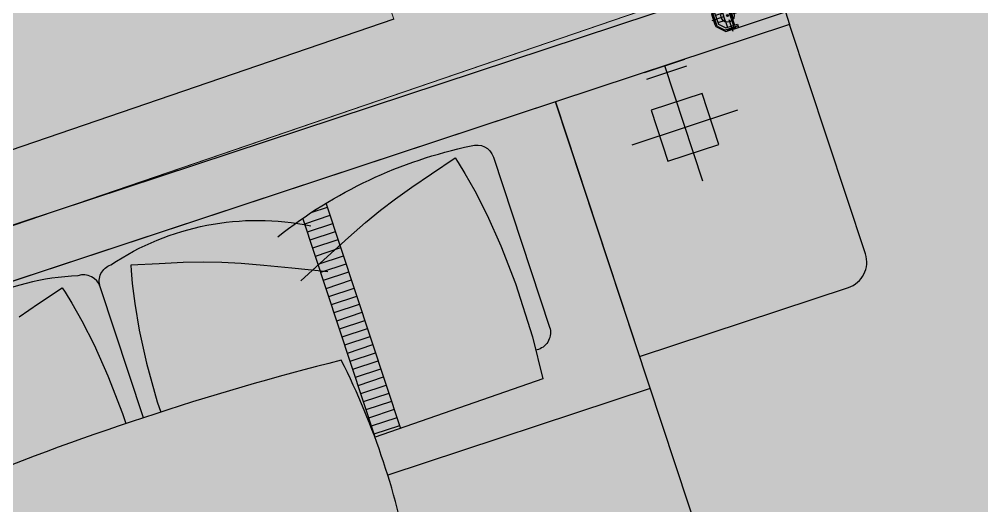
# Model space of a CAD drawing. Header units: inches. Extents: x -13956017 to 293115509, y -946740 to -305538.
# Drawn here: x 1217391.8 to 1217458.8, y -917727.3 to -917693.4 of the extents above; entities that cross this region are included whole.
import ezdxf

# ---------------------------------------------------------------- set-up
doc = ezdxf.new("R2010")
doc.units = ezdxf.units.IN
doc.header["$LTSCALE"] = 6
doc.layers.add('FURNITURE', color=7, linetype='Continuous')
doc.layers.add('WAL', color=7, linetype='Continuous')
doc.layers.add('W', color=250, linetype='Continuous', lineweight=5)

# ---------------------------------------------------------------- blocks, each defined once
blk = doc.blocks.new('-reading lamp')
at = {"layer": 'FURNITURE', "color": 8}
for p, q in [((-120.5941480748006, 103.459576176494), (-120.5941480748006, -103.459576176494)), ((-226.5207276368747, 0), (0, 0))]:
    blk.add_line(p, q, dxfattribs=at)
at = {"layer": 'FURNITURE'}
for p, q in [((-13.02192358946195, 39.42549933103146), (-13.02192358946195, -39.42549933103146)), ((0, 39.42549933103146), (0, -39.42549933103146))]:
    blk.add_line(p, q, dxfattribs=at)
blk.add_lwpolyline([(-170.5941480748006, -50), (-70.59414807480061, -50), (-70.59414807480061, 50), (-170.5941480748006, 50)], close=True, dxfattribs=at)
blk = doc.blocks.new('-LUCIFER_STRIPLIGHT')
at = {"color": 8}
for p, q in [((20.02400091446179, 27.92876841560792), (20.02400091446179, 50.71393626806821)), ((12.11923341329384, 20.02400091443997), (-10.665934439181, 20.02400091443997)), ((-7.37981775678054, 28.08563530115498), (-7.37981775678054, 11.8181833700728)), ((-4.53632842512161, 7.379817756773264), (-4.53632842512161, 32.52400091445452)), ((13.10689695422479, 12.90184182734083), (13.10689695422479, 27.14616000155365)), ((26.94105867379403, 12.90184182440134), (26.94105867379403, 27.14616000155365)), ((27.92876841562975, 20.02400091443997), (50.71393626807549, 20.02400091443997)), ((-4.53632842512161, 7.379817756773264), (7.37981775678054, -4.536328425128886)), ((20.02400091446179, 12.11923341327201), (20.02400091446179, -10.66593443920283)), ((32.52400091446179, -4.536328425128886), (7.37981775678054, -4.536328425128886)), ((11.81818337006553, -7.379817756773264), (28.0856353011477, -7.379817756773264))]:
    blk.add_line(p, q, dxfattribs=at)
for p, q in [((-7.37981775678054, 32.52400091445452), (-7.37981775678054, 28.08563530115498)), ((-7.37981775678054, 32.52400091445452), (-5.891130641146447, 32.52400091445452)), ((-7.37981775678054, 32.52400091445452), (-1.09377196735295, 32.52400091445452)), ((-5.891130641146447, 28.08563530115498), (-7.37981775678054, 28.08563530115498)), ((-5.891130641146447, 28.08563530115498), (-5.891130641146447, 11.8181833700728)), ((-1.09377196735295, 32.52400091445452), (-1.09377196735295, 9.983583176457614)), ((28.62316699490475, 21.25379204545607), (28.62316699490475, 20.02400091445452)), ((28.62316699490475, 18.79420978345297), (28.62316699490475, 20.02400091445452)), ((-7.37981775678054, 11.8181833700728), (-7.37981775678054, 7.379817756773264)), ((-5.891130641146447, 11.8181833700728), (-7.37981775678054, 11.8181833700728)), ((-7.37981775678054, 7.379817756773264), (7.37981775678054, -7.379817756773264)), ((-1.09377196735295, 9.983583176457614), (9.98358317646489, -1.093771967360226)), ((7.37981775678054, -7.379817756773264), (11.81818337006553, -7.379817756773264)), ((9.98358317646489, -1.093771967360226), (32.52400091446179, -1.093771967360226)), ((11.81818337006553, -7.379817756773264), (11.81818337006553, -5.891130641139171)), ((28.0856353011477, -5.891130641139171), (11.81818337006553, -5.891130641139171)), ((28.0856353011477, -7.379817756773264), (28.0856353011477, -5.891130641139171)), ((28.0856353011477, -7.379817756773264), (32.52400091446179, -7.379817756773264)), ((32.52400091446179, -1.093771967360226), (32.52400091446179, -7.379817756773264))]:
    blk.add_line(p, q)
at = {"color": 1}
for p, q in [((13.10689695422479, 27.14616000155365), (-1.09377196735295, 27.14616000155365)), ((24.95672841071791, 28.82826832267892), (15.09127341820567, 28.82826832266437)), ((28.62316699490839, 14.88621829132171), (28.62316699490475, 25.16178353757277)), ((13.10689695422479, 12.90184182734083), (-1.09377196735295, 12.90184182734083)), ((13.10689695422479, 12.90184182734083), (13.10689695422479, -1.093771967360226)), ((26.94105867379403, 12.90184182734083), (26.94105867376493, -1.093771967360226))]:
    blk.add_line(p, q, dxfattribs=at)
blk.add_circle((20.02400091446179, 20.02400091443997), 12.49999999999771)
at = {"color": 8}
for radius in [1.715419269084571, 1.212535605931129]:
    blk.add_circle((20.02400091446179, 20.02400091445452), radius, dxfattribs=at)
at = {"color": 1}
for centre, start, end in [((15.09127341820567, 26.81673367004987), 90, 170.5742891916424), ((24.95668220981315, 26.81673367004987), 9.425710808357605, 90), ((26.61163234229025, 25.16178353757277), 0, 80.57428919242203), ((26.61163234229025, 14.88621829132171), 279.425710807578, 0)]:
    blk.add_arc(centre, 2.011534652613768, start, end, dxfattribs=at)
blk = doc.blocks.new('A$C296918F2')
at = {"ltscale": 5, "true_color": 0xffffff}
h = blk.add_hatch(color=7, dxfattribs=at)
h.dxf.hatch_style = 1
h.paths.add_polyline_path([(270.5941935726996, -1178.454007185064), (170.5941935727012, -1178.454007185064), (170.5941935727012, -1078.454007185064), (270.5941935726996, -1078.454007185064)], flags=16)
edge = h.paths.add_edge_path(flags=16)
edge.add_line((220.5941935727004, -1024.99443100857), (220.5941935727004, -1231.913583361558))
edge = h.paths.add_edge_path(flags=16)
edge.add_line((326.5207731347728, -1128.454007185064), (100.0000454979017, -1128.454007185064))
edge = h.paths.add_edge_path(flags=16)
edge.add_line((100.0000454979017, -1089.028507854033), (100.0000454979017, -1167.879506516096))
edge = h.paths.add_edge_path(flags=16)
edge.add_line((113.0219690873635, -1089.028507854033), (113.0219690873635, -1167.879506516096))
edge = h.paths.add_edge_path(flags=17)
edge.add_line((47.59623084250051, -1341.114239160597), (47.5962308425005, -1363.899407013043))
edge = h.paths.add_edge_path(flags=17)
edge.add_line((39.69146334133256, -1333.209471659429), (16.90629548887227, -1333.209471659429))
edge = h.paths.add_edge_path(flags=17)
edge.add_line((47.59623084250052, -1325.304704158261), (47.59623084250052, -1302.519536305786))
edge = h.paths.add_edge_path(flags=17)
edge.add_line((55.50099834366846, -1333.209471659429), (78.28616619614331, -1333.209471659429))
edge = h.paths.add_edge_path(flags=17)
edge.add_arc((47.59623084250052, -1333.209471659429), 12.49999999999771, 0, 360)
edge = h.paths.add_edge_path(flags=17)
edge.add_line((54.71838992959965, -1326.292367699192), (54.71838992959965, -1312.091698777615))
edge = h.paths.add_edge_path(flags=16)
edge.add_line((60.24041400016722, -1308.649142319846), (72.15656018206937, -1320.565288501748))
edge = h.paths.add_edge_path(flags=17)
edge.add_line((40.47407175538683, -1326.292367699192), (40.47407175538683, -1312.091698777615))
edge = h.paths.add_edge_path(flags=17)
edge.add_line((60.24041400016722, -1305.805652988187), (75.00004951371375, -1320.565288501748))
edge = h.paths.add_edge_path(flags=17)
edge.add_line((57.63664858048287, -1312.091698777615), (68.71400372430071, -1323.169053921432))
edge = h.paths.add_edge_path(flags=17)
edge.add_line((60.24041400016722, -1308.649142319846), (35.09623084248597, -1308.649142319846))
edge = h.paths.add_edge_path(flags=17)
edge.add_line((39.5345964557855, -1305.805652988187), (55.80204838686768, -1305.805652988187))
edge = h.paths.add_edge_path(flags=17)
edge.add_line((55.80204838686768, -1305.805652988187), (60.24041400016722, -1305.805652988187))
edge = h.paths.add_edge_path(flags=17)
edge.add_line((35.09623084248597, -1305.805652988187), (39.5345964557855, -1305.805652988187))
edge = h.paths.add_edge_path(flags=17)
edge.add_line((39.5345964557855, -1307.294340103821), (55.80204838686768, -1307.294340103821))
edge = h.paths.add_edge_path(flags=17)
edge.add_line((55.80204838686768, -1307.294340103821), (55.80204838686768, -1305.805652988187))
edge = h.paths.add_edge_path(flags=16)
edge.add_line((35.09623084248597, -1305.805652988187), (35.09623084248597, -1307.294340103821))
edge = h.paths.add_edge_path(flags=17)
edge.add_line((39.5345964557855, -1307.294340103821), (39.5345964557855, -1305.805652988187))
edge = h.paths.add_edge_path(flags=17)
edge.add_line((35.09623084248597, -1305.805652988187), (35.09623084248597, -1312.091698777615))
edge = h.paths.add_edge_path(flags=17)
edge.add_line((35.09623084248597, -1312.091698777615), (57.63664858048287, -1312.091698777615))
edge = h.paths.add_edge_path(flags=16)
edge.add_line((54.71838993253913, -1340.126529418761), (40.47407175538682, -1340.126529418761))
edge = h.paths.add_edge_path(flags=17)
edge.add_line((54.71838992959965, -1340.126529418761), (68.71400372430071, -1340.126529418732))
edge = h.paths.add_edge_path(flags=16)
edge.add_line((54.71838992959965, -1326.292367699192), (40.47407175538683, -1326.292367699192))
edge = h.paths.add_edge_path(flags=17)
edge.add_line((54.71838992959965, -1326.292367699192), (68.71400372430071, -1326.292367699192))
edge = h.paths.add_edge_path(flags=16)
edge.add_arc((52.73401346561877, -1339.797103087258), 2.011534652613768, 270, 350.5742891924203)
edge = h.paths.add_edge_path(flags=16)
edge.add_line((48.82602197348751, -1341.808637739872), (47.59623084248596, -1341.808637739872))
edge = h.paths.add_edge_path(flags=16)
edge.add_line((46.36643971148441, -1341.808637739872), (47.59623084248596, -1341.808637739872))
edge = h.paths.add_edge_path(flags=17)
edge.add_line((72.15656018206937, -1345.709471659429), (72.15656018206937, -1320.565288501748))
edge = h.paths.add_edge_path(flags=16)
edge.add_arc((47.59623084248597, -1333.209471659429), 1.715419269084571, 0, 360)
edge = h.paths.add_edge_path(flags=16)
edge.add_arc((47.59623084248597, -1333.209471659429), 1.212535605931129, 0, 360)
edge = h.paths.add_edge_path(flags=16)
edge.add_line((52.73401346561877, -1341.808637739876), (42.4584482193677, -1341.808637739872))
edge = h.paths.add_edge_path(flags=16)
edge.add_arc((42.4584482193677, -1339.797103087258), 2.011534652613768, 189.4257108075797, 270)
edge = h.paths.add_edge_path(flags=16)
edge.add_arc((40.80349808689061, -1338.142152954781), 2.011534652613768, 180, 260.5742891916419)
edge = h.paths.add_edge_path(flags=16)
edge.add_arc((40.80349808689061, -1328.276744163173), 2.011534652613768, 99.42571080835809, 180)
edge = h.paths.add_edge_path(flags=16)
edge.add_line((38.79196343426155, -1338.142199155685), (38.79196343427611, -1328.276744163173))
edge = h.paths.add_edge_path(flags=17)
edge.add_line((75.00004951371375, -1325.003654115033), (75.00004951371375, -1341.271106046115))
edge = h.paths.add_edge_path(flags=17)
edge.add_line((75.00004951371375, -1341.271106046115), (75.00004951371375, -1345.709471659429))
edge = h.paths.add_edge_path(flags=17)
edge.add_line((75.00004951371375, -1320.565288501748), (75.00004951371375, -1325.003654115033))
edge = h.paths.add_edge_path(flags=17)
edge.add_line((75.00004951371375, -1341.271106046115), (73.51136239807965, -1341.271106046115))
edge = h.paths.add_edge_path(flags=17)
edge.add_line((75.00004951371375, -1325.003654115033), (73.51136239807965, -1325.003654115033))
edge = h.paths.add_edge_path(flags=17)
edge.add_line((73.51136239807965, -1341.271106046115), (73.51136239807965, -1325.003654115033))
edge = h.paths.add_edge_path(flags=17)
edge.add_line((68.7140037243007, -1345.709471659429), (75.00004951371375, -1345.709471659429))
edge = h.paths.add_edge_path(flags=17)
edge.add_line((68.71400372430071, -1323.169053921432), (68.7140037243007, -1345.709471659429))
edge = h.paths.add_edge_path(flags=17)
edge.add_line((47.59615466776448, 1277.00121008807), (47.59615466776447, 1299.786377940516))
edge = h.paths.add_edge_path(flags=16)
edge.add_line((39.69138716659653, 1269.096442586902), (16.90621931413624, 1269.096442586902))
edge = h.paths.add_edge_path(flags=16)
edge.add_line((47.59615466776449, 1261.191675085734), (47.59615466776449, 1238.40650723326))
edge = h.paths.add_edge_path(flags=16)
edge.add_line((55.50092216893244, 1269.096442586902), (78.28609002140728, 1269.096442586902))
edge = h.paths.add_edge_path(flags=16)
edge.add_arc((47.59615466776448, 1269.096442586902), 12.49999999999771, 0, 360)
edge = h.paths.add_edge_path(flags=16)
edge.add_line((54.71831375486362, 1262.179338626665), (54.71831375486363, 1247.978669705088))
edge = h.paths.add_edge_path(flags=0)
edge.add_line((60.2403378254312, 1244.536113247319), (72.15648400733335, 1256.452259429221))
edge = h.paths.add_edge_path(flags=16)
edge.add_line((40.4739955806508, 1262.179338626665), (40.47399558065081, 1247.978669705088))
edge = h.paths.add_edge_path(flags=16)
edge.add_line((60.2403378254312, 1241.69262391566), (74.99997333897772, 1256.452259429221))
edge = h.paths.add_edge_path(flags=16)
edge.add_line((57.63657240574685, 1247.978669705088), (68.71392754956469, 1259.056024848906))
edge = h.paths.add_edge_path(flags=16)
edge.add_line((60.2403378254312, 1244.536113247319), (35.09615466774994, 1244.536113247319))
edge = h.paths.add_edge_path(flags=16)
edge.add_line((39.53452028104948, 1241.69262391566), (55.80197221213166, 1241.69262391566))
edge = h.paths.add_edge_path(flags=16)
edge.add_line((55.80197221213166, 1241.69262391566), (60.2403378254312, 1241.69262391566))
edge = h.paths.add_edge_path(flags=16)
edge.add_line((35.09615466774994, 1241.69262391566), (39.53452028104948, 1241.69262391566))
edge = h.paths.add_edge_path(flags=16)
edge.add_line((39.53452028104948, 1243.181311031294), (55.80197221213166, 1243.181311031294))
edge = h.paths.add_edge_path(flags=16)
edge.add_line((55.80197221213166, 1243.181311031294), (55.80197221213166, 1241.69262391566))
edge = h.paths.add_edge_path(flags=16)
edge.add_line((35.09615466774994, 1241.69262391566), (35.09615466774994, 1243.181311031294))
edge = h.paths.add_edge_path(flags=16)
edge.add_line((39.53452028104948, 1243.181311031294), (39.53452028104948, 1241.69262391566))
edge = h.paths.add_edge_path(flags=16)
edge.add_line((35.09615466774994, 1241.69262391566), (35.09615466774994, 1247.978669705088))
edge = h.paths.add_edge_path(flags=16)
edge.add_line((35.09615466774994, 1247.978669705088), (57.63657240574685, 1247.978669705088))
edge = h.paths.add_edge_path(flags=0)
edge.add_line((54.7183137578031, 1276.013500346235), (40.47399558065079, 1276.013500346235))
edge = h.paths.add_edge_path(flags=17)
edge.add_line((54.71831375486362, 1276.013500346235), (68.71392754956467, 1276.013500346206))
edge = h.paths.add_edge_path(flags=0)
edge.add_line((54.71831375486362, 1262.179338626665), (40.4739955806508, 1262.179338626665))
edge = h.paths.add_edge_path(flags=16)
edge.add_line((54.71831375486362, 1262.179338626665), (68.71392754956469, 1262.179338626665))
edge = h.paths.add_edge_path(flags=0)
edge.add_arc((52.73393729088274, 1275.684074014731), 2.011534652613768, 9.425710807579703, 90)
edge = h.paths.add_edge_path(flags=0)
edge.add_line((48.82594579875148, 1277.695608667345), (47.59615466774993, 1277.695608667345))
edge = h.paths.add_edge_path(flags=0)
edge.add_line((46.36636353674838, 1277.695608667345), (47.59615466774993, 1277.695608667345))
edge = h.paths.add_edge_path(flags=17)
edge.add_line((72.15648400733333, 1281.596442586902), (72.15648400733335, 1256.452259429221))
edge = h.paths.add_edge_path(flags=16)
edge.add_arc((47.59615466774993, 1269.096442586902), 1.715419269084571, 0, 360)
edge = h.paths.add_edge_path(flags=0)
edge.add_arc((47.59615466774993, 1269.096442586902), 1.212535605931129, 0, 360)
edge = h.paths.add_edge_path(flags=0)
edge.add_line((52.73393729088274, 1277.695608667349), (42.45837204463167, 1277.695608667345))
edge = h.paths.add_edge_path(flags=0)
edge.add_arc((42.45837204463167, 1275.684074014731), 2.011534652613768, 90, 170.5742891924203)
edge = h.paths.add_edge_path(flags=0)
edge.add_arc((40.80342191215458, 1274.029123882254), 2.011534652613768, 99.42571080835809, 180)
edge = h.paths.add_edge_path(flags=0)
edge.add_arc((40.80342191215458, 1264.163715090646), 2.011534652613768, 180, 260.5742891916419)
edge = h.paths.add_edge_path(flags=0)
edge.add_line((38.79188725952552, 1274.029170083159), (38.79188725954008, 1264.163715090646))
edge = h.paths.add_edge_path(flags=16)
edge.add_line((74.99997333897772, 1260.890625042506), (74.99997333897771, 1277.158076973588))
edge = h.paths.add_edge_path(flags=17)
edge.add_line((74.99997333897771, 1277.158076973588), (74.99997333897771, 1281.596442586902))
edge = h.paths.add_edge_path(flags=16)
edge.add_line((74.99997333897772, 1256.452259429221), (74.99997333897772, 1260.890625042506))
edge = h.paths.add_edge_path(flags=17)
edge.add_line((74.99997333897771, 1277.158076973588), (73.51128622334362, 1277.158076973588))
edge = h.paths.add_edge_path(flags=16)
edge.add_line((74.99997333897772, 1260.890625042506), (73.51128622334363, 1260.890625042506))
edge = h.paths.add_edge_path(flags=17)
edge.add_line((73.51128622334362, 1277.158076973588), (73.51128622334363, 1260.890625042506))
edge = h.paths.add_edge_path(flags=17)
edge.add_line((68.71392754956467, 1281.596442586902), (74.99997333897771, 1281.596442586902))
edge = h.paths.add_edge_path(flags=16)
edge.add_line((68.71392754956469, 1259.056024848906), (68.71392754956467, 1281.596442586902))
edge = h.paths.add_edge_path(flags=17)
edge.add_line((549.999985436909, -1373.749138452113), (99.9999854369089, -1373.749138452113))
edge.add_line((99.9999854369089, -1373.749138452113), (99.9999854369089, -914.007053874433))
edge.add_line((99.9999854369089, -914.007053874433), (599.9999854369089, -914.007053874433))
edge.add_line((599.9999854369089, -914.007053874433), (599.9999854369089, -1323.749138452113))
edge.add_arc((549.9999854369096, -1323.749138452112), 50.00000000000034, 269.9999999999995, 359.9999999999995, ccw=False)
edge = h.paths.add_edge_path(flags=17)
edge.add_line((550.0000551743434, 1373.749138451647), (100.0000551743433, 1373.749138451647))
edge.add_line((100.0000551743433, 1373.749138451647), (100.0000551743433, 913.992946125567))
edge.add_line((100.0000551743433, 913.992946125567), (600.0000551743433, 913.992946125567))
edge.add_line((600.0000551743433, 913.992946125567), (600.0000551743433, 1323.749138451647))
edge.add_arc((550.000055174344, 1323.749138451647), 50.00000000000034, 5.216109677600168e-13, 90.00000000000053)
h.paths.add_polyline_path([(270.5941935726996, 1178.439899436198), (170.5941935727012, 1178.439899436198), (170.5941935727012, 1078.439899436198), (270.5941935726996, 1078.439899436198)], flags=16)
edge = h.paths.add_edge_path(flags=16)
edge.add_line((220.5941935727004, 1024.980323259704), (220.5941935727004, 1231.899475612692))
edge = h.paths.add_edge_path(flags=17)
edge.add_line((326.5207731347728, 1128.439899436198), (100.0000454979017, 1128.439899436198))
edge = h.paths.add_edge_path(flags=17)
edge.add_line((100.0000454979017, 1089.014400105167), (100.0000454979017, 1167.86539876723))
edge = h.paths.add_edge_path(flags=16)
edge.add_line((113.0219690873635, 1089.014400105167), (113.0219690873635, 1167.86539876723))
h.paths.add_polyline_path([(2030.000061611645, -199.007053874433), (912.4827024741099, -199.007053874433), (912.4827024741099, 198.992946125567), (2030.000061611645, 198.992946125567)])
h.paths.add_polyline_path([(418.0637059016153, -0.007053874433040619), (161.1652605338022, -0.007053874433040619)], flags=16)
edge = h.paths.add_edge_path(flags=16)
edge.add_line((418.0637059016153, -0.007053874433040619), (161.1652605338022, -0.007053874433040619))
edge.add_arc((160.3243791748748, 31.92822606588356), 31.94634856014345, 180.266146829171, 271.5082950056178, ccw=False)
edge.add_arc((599.9762706970204, 163.0442489041138), 489.5252008580809, 149.9273345123869, 195.5539962361955, ccw=False)
edge = h.paths.add_edge_path(flags=16)
edge.add_line((418.0637059016153, -0.007053874433040619), (161.1652605338022, -0.007053874433040619))
edge.add_arc((161.1652605338024, -32.79393913596944), 32.7868852615364, 90.00000000000037, 179.9999999999987)
edge.add_arc((597.5218924205682, -163.7200128130623), 487.0700939811286, 164.406928296842, 210.1499851994903)
edge = h.paths.add_edge_path(flags=16)
edge.add_arc((599.9762706970204, 163.0442489041138), 489.5252008580809, 149.9273345123869, 195.5539962361955, ccw=False)
edge.add_arc((599.9762706970204, 163.0442489041138), 489.5252008580809, 149.9273345123869, 195.5539962361955)
edge = h.paths.add_edge_path(flags=0)
edge.add_arc((160.3243791748748, 31.92822606588356), 31.94634856014345, 180.266146829171, 271.5082950056178)
edge.add_arc((160.3243791748748, 31.92822606588356), 31.94634856014345, 180.266146829171, 271.5082950056178)
edge = h.paths.add_edge_path(flags=16)
edge.add_arc((597.5218924205682, -163.7200128130623), 487.0700939811286, 164.406928296842, 210.1499851994903)
edge.add_arc((597.5218924205682, -163.7200128130623), 487.0700939811286, 164.406928296842, 210.1499851994903, ccw=False)
edge = h.paths.add_edge_path(flags=0)
edge.add_arc((161.1652605338024, -32.79393913596944), 32.7868852615364, 90.00000000000037, 179.9999999999987)
edge.add_arc((161.1652605338024, -32.79393913596944), 32.7868852615364, 90.00000000000037, 179.9999999999987)
edge = h.paths.add_edge_path()
edge.add_line((-3.872066736221313e-05, 1273.749138451647), (74.99997333902866, 1273.749138451647))
edge.add_line((74.99997333902866, 1273.749138451647), (74.99997333902866, 1373.749138451647))
edge.add_line((74.99997333902866, 1373.749138451647), (99.99998543877155, 1373.749138451647))
edge.add_line((99.99998543877155, 1373.749138451647), (100.0000616135076, -1373.749138452113))
edge.add_line((100.0000616135076, -1373.749138452113), (75.00004951376468, -1373.749138452113))
edge.add_line((75.00004951376468, -1373.749138452113), (75.00004951376468, -1273.749138452113))
edge.add_line((75.00004951376468, -1273.749138452113), (3.745406866073608e-05, -1273.749138452113))
edge.add_line((3.745406866073608e-05, -1273.749138452113), (-3.745313733816147e-05, 1273.749138451647))
edge.add_line((588.1065440000966, -448.9930233582854), (144.9620649637654, -448.9930233582854))
edge.add_line((588.1065440000966, -398.9930233582854), (158.0703726829961, -398.9930233582854))
edge.add_line((588.1065440000966, 448.9789156094193), (144.9620649637654, 448.9789156094193))
edge.add_line((588.1065440000966, 398.9789156094193), (158.0703726829961, 398.9789156094193))
edge.add_line((398.1400594534352, -34.77917578071356), (418.1777944387868, -34.92524798959494))
edge.add_line((323.1067241253331, -38.38594474643469), (398.1400594534352, -34.77917578071356))
edge.add_line((260.428527337499, -44.74318828433752), (323.1067241253331, -38.38594474643469))
edge.add_line((210.4674726547673, -52.36020138114691), (260.428527337499, -44.74318828433752))
edge.add_line((173.5855636419728, -59.74627896398306), (210.4674726547673, -52.36020138114691))
edge.add_line((150.1448041023687, -65.41071590036154), (173.5855636419728, -59.74627896398306))
edge.add_line((140.5071973623708, -67.8628071770072), (150.1448041023687, -65.41071590036154))
edge.add_line((154.5145898880437, -118.9526003226638), (140.5071973623708, -67.8628071770072))
edge.add_line((166.6694696964696, -160.8169337138534), (154.5145898880437, -118.9526003226638))
edge.add_line((177.6679628910497, -196.5928727611899), (166.6694696964696, -160.8169337138534))
edge.add_line((189.012325626798, -229.357716999948), (177.6679628910497, -196.5928727611899))
edge.add_line((202.2048140587285, -263.1887659057975), (189.012325626798, -229.357716999948))
edge.add_line((218.7476844610646, -302.1633191928267), (202.2048140587285, -263.1887659057975))
edge.add_line((240.1431931080297, -350.3586763367057), (218.7476844610646, -302.1633191928267))
edge.add_line((267.8935960354283, -411.8521369919181), (240.1431931080297, -350.3586763367057))
edge.add_line((582.745053629391, -729.8488984331489), (588.106543998234, -398.9930233582854))
edge.add_line((502.3548964085057, -736.1455618366599), (582.7450536312535, -729.8488984331489))
edge.add_line((398.1400594534352, -736.7799725160003), (502.3548964085057, -736.1455618366599))
edge.add_line((323.1067241253331, -733.1732034906745), (398.1400594534352, -736.7799725160003))
edge.add_line((260.428527337499, -726.8159599527717), (323.1067241253331, -733.1732034906745))
edge.add_line((210.4674726547673, -719.1989468559623), (260.428527337499, -726.8159599527717))
edge.add_line((173.5855636419728, -711.8128692731261), (210.4674726547673, -719.1989468559623))
edge.add_line((150.1448041023687, -706.1484323367476), (173.5855636419728, -711.8128692731261))
edge.add_line((140.5071973623708, -703.6963411197066), (150.1448041023687, -706.1484323367476))
edge.add_arc((985.0807249575759, -642.5254236473122), 862.1218897786806, 159.7307431274374, 186.4277989095798)
edge.add_arc((161.1652605039996, -739.0408984348176), 32.78688523173358, 180.0000000520806, 270.0000000520807)
edge.add_line((161.1652605338022, -771.8277836665511), (495.29351780843, -771.8277836665511))
edge.add_arc((495.2935178382331, -739.040898434818), 32.78688523173309, 269.9999999479184, 359.9999999479202)
edge.add_line((528.0804030699657, -739.0408984646201), (528.0804030699657, -734.130578123033))
edge.add_line((154.5145898880437, -652.60654797405), (140.5071973623708, -703.6963411197066))
edge.add_line((166.6694696964696, -609.7422145232558), (154.5145898880437, -652.60654797405))
edge.add_line((177.6679628910497, -573.9662754759192), (166.6694696964696, -609.7422145232558))
edge.add_line((189.012325626798, -541.2014312967658), (177.6679628910497, -573.9662754759192))
edge.add_line((202.2048140587285, -507.3703823313117), (189.012325626798, -541.2014312967658))
edge.add_line((218.7476844610646, -468.3958290442824), (202.2048140587285, -507.3703823313117))
edge.add_line((240.1431931080297, -420.2004719004035), (218.7476844610646, -468.3958290442824))
edge.add_line((267.8935960354283, -358.7070112451911), (240.1431931080297, -420.2004719004035))
edge.add_line((912.4826992573217, 913.992946125567), (912.4826295198873, -914.007053874433))
edge.add_line((662.4827024759725, -398.7699932083488), (662.4826295198873, -914.007053874433))
edge.add_line((662.4826992573217, 913.992946125567), (662.4827024759725, 398.7558854594827))
edge.add_arc((636.7903234763071, -993.3817087039351), 1392.374654842267, 81.53977124718993, 98.4602287528101)
edge.add_arc((636.7903234763071, 993.3676009550691), 1392.374654842267, 261.5397712471899, 278.4602287528101)
edge.add_arc((-4460.412706794525, -0.007053874434916452), 5315.92964794423, 355.8592289656648, 364.1407710343351)
edge.add_arc((5733.993353866337, -0.007053874437218785), 5315.929647944218, 175.8592289656648, 184.140771034335)
edge.add_line((398.1400594534352, 33.76506803184748), (418.1777944387868, 33.91114024072886))
edge.add_line((323.1067241253331, 37.37183699756861), (398.1400594534352, 33.76506803184748))
edge.add_line((260.428527337499, 43.72908053547144), (323.1067241253331, 37.37183699756861))
edge.add_line((210.4674726547673, 51.34609363228083), (260.428527337499, 43.72908053547144))
edge.add_line((173.5855636419728, 58.73217121511698), (210.4674726547673, 51.34609363228083))
edge.add_line((150.1448041023687, 64.39660815149546), (173.5855636419728, 58.73217121511698))
edge.add_line((140.5071973623708, 66.84869942814112), (150.1448041023687, 64.39660815149546))
edge.add_line((154.5145898880437, 117.9384925737977), (140.5071973623708, 66.84869942814112))
edge.add_line((166.6694696964696, 160.8028259649873), (154.5145898880437, 117.9384925737977))
edge.add_line((177.6679628910497, 196.5787650123239), (166.6694696964696, 160.8028259649873))
edge.add_line((189.012325626798, 229.3436092510819), (177.6679628910497, 196.5787650123239))
edge.add_line((202.2048140587285, 263.1746581569314), (189.012325626798, 229.3436092510819))
edge.add_line((218.7476844610646, 302.1492114439607), (202.2048140587285, 263.1746581569314))
edge.add_line((240.1431931080297, 350.3445685878396), (218.7476844610646, 302.1492114439607))
edge.add_line((267.8935960354283, 411.838029243052), (240.1431931080297, 350.3445685878396))
edge.add_line((582.745053629391, 729.8347906842828), (588.106543998234, 398.9789156094193))
edge.add_line((502.3548964085057, 736.1314540877938), (582.7450536312535, 729.8347906842828))
edge.add_line((398.1400594534352, 736.7658647671342), (502.3548964085057, 736.1314540877938))
edge.add_line((323.1067241253331, 733.1590957418084), (398.1400594534352, 736.7658647671342))
edge.add_line((260.428527337499, 726.8018522039056), (323.1067241253331, 733.1590957418084))
edge.add_line((210.4674726547673, 719.1848391070962), (260.428527337499, 726.8018522039056))
edge.add_line((173.5855636419728, 711.79876152426), (210.4674726547673, 719.1848391070962))
edge.add_line((150.1448041023687, 706.1343245878816), (173.5855636419728, 711.79876152426))
edge.add_line((140.5071973623708, 703.6822333708405), (150.1448041023687, 706.1343245878816))
edge.add_arc((985.0807249575759, 642.5113158984461), 862.1218897786806, 173.5722010904202, 200.2692568725626, ccw=False)
edge.add_arc((161.1652605039996, 739.0267906859515), 32.78688523173358, 89.99999994791932, 179.9999999479194, ccw=False)
edge.add_line((161.1652605338022, 771.813675917685), (495.29351780843, 771.813675917685))
edge.add_arc((495.2935178382331, 739.0267906859519), 32.78688523173309, 5.207982667343458e-08, 90.00000005208159, ccw=False)
edge.add_line((528.0804030699657, 739.026790715754), (528.0804030699657, 734.116470374167))
edge.add_line((154.5145898880437, 652.592440225184), (140.5071973623708, 703.6822333708405))
edge.add_line((166.6694696964696, 609.7281067743897), (154.5145898880437, 652.592440225184))
edge.add_line((177.6679628910497, 573.9521677270532), (166.6694696964696, 609.7281067743897))
edge.add_line((189.012325626798, 541.1873235478997), (177.6679628910497, 573.9521677270532))
edge.add_line((202.2048140587285, 507.3562745824456), (189.012325626798, 541.1873235478997))
edge.add_line((218.7476844610646, 468.3817212954164), (202.2048140587285, 507.3562745824456))
edge.add_line((240.1431931080297, 420.1863641515374), (218.7476844610646, 468.3817212954164))
edge.add_line((267.8935960354283, 358.692903496325), (240.1431931080297, 420.1863641515374))
h = blk.add_hatch(color=7, dxfattribs=at)
h.dxf.hatch_style = 1
h.paths.add_polyline_path([(3.745406865363066e-05, -1273.749138452113), (75.00004951376468, -1273.749138452112), (75.00004951376468, -1373.749138452112), (100.0000616135076, -1373.749138452112), (99.99998543877155, 1373.749138451647), (74.99997333902866, 1373.749138451647), (74.99997333902866, 1273.749138451647), (74.99997333897772, 1260.890625042506), (74.99997333897772, 1256.452259429221), (60.24033782543114, 1241.69262391566), (55.80197221213166, 1241.69262391566), (39.53452028104948, 1241.69262391566), (35.09615466774994, 1241.69262391566), (35.09615466774994, 1243.181311031294), (35.09615466774994, 1247.978669705088), (40.47399558065081, 1247.978669705088), (40.4739955806508, 1258.823913689996, -0.2459271805082154), (35.09615466776677, 1269.096442586902, -0.09563877546543906), (35.99432631227968, 1273.749138451647), (-3.745313733816147e-05, 1273.749138451647)])
h.paths.add_polyline_path([(39.53452028104948, 1241.69262391566), (35.09615466774994, 1241.69262391566), (35.09615466774994, 1243.181311031294), (35.09615466774994, 1247.978669705088), (40.47399558065081, 1247.978669705088), (40.4739955806508, 1258.823913689996, -0.2459271805082154), (35.09615466776677, 1269.096442586902, -0.7426780819657912), (58.00789380943044, 1276.013500346228), (68.71392754956467, 1276.013500346206), (68.71392754956467, 1281.596442586902), (74.99997333897771, 1281.596442586902), (74.99997333897771, 1277.158076973588), (74.99997333897772, 1260.890625042506), (74.99997333897772, 1256.452259429221), (60.24033782543114, 1241.69262391566), (55.80197221213166, 1241.69262391566)], flags=16)
h.paths.add_polyline_path([(40.4739955806565, 1276.013500346234, -0.3668105954600894), (42.45837204463103, 1277.695608667344), (52.7339372908818, 1277.695608667345, -0.3668105954601801), (54.71831375485774, 1276.013500346235)], flags=0)
h.paths.add_polyline_path([(45.88073539866536, 1269.096442586902, -1), (49.3115739368345, 1269.096442586902, -1)], flags=0)
h.paths.add_polyline_path([(46.3836190618188, 1269.096442586902, -1), (48.80869027368106, 1269.096442586902, -1)], flags=0)
h.paths.add_polyline_path([(55.80204838686768, -1305.805652988187), (55.80204838686768, -1307.294340103821), (47.59623084250052, -1307.294340103821), (47.59623084250052, -1308.649142319846), (60.24041400016733, -1308.649142319846), (72.15656018206937, -1320.565288501748), (72.15656018206937, -1333.209471659429), (73.51136239807965, -1333.209471659429), (73.51136239807965, -1325.003654115033), (75.00004951371375, -1325.003654115033), (75.00004951371375, -1320.565288501748), (60.24041400016728, -1305.805652988187)], flags=17)
h = blk.add_hatch(color=7, dxfattribs=at)
h.dxf.hatch_style = 1
edge = h.paths.add_edge_path()
edge.add_line((100.0000551743433, 913.9929460017621), (99.9999854369089, -914.0070539982379))
edge.add_line((99.9999854369089, -914.0070539982379), (1602.864827017298, -914.0070539982378))
edge.add_line((1602.864827017298, -914.0070539982378), (1662.493253710881, -932.4841778057784))
edge.add_line((1662.493253710881, -932.4841778057784), (1724.417924742202, -924.5918719441937))
edge.add_line((1724.417924742202, -924.5918719441937), (1867.447588289712, -932.1280254403847))
edge.add_line((1867.447588289712, -932.1280254403847), (1893.376614945655, -936.7438171729378))
edge.add_line((1893.376614945655, -936.7438171729378), (1956.793918454002, -977.6213184990266))
edge.add_line((1956.793918454002, -977.6213184990266), (2005.136558252947, -984.4060148580297))
edge.add_line((2005.136558252947, -984.4060148580297), (2054.142183045857, -970.0757518680156))
edge.add_line((2054.142183045857, -970.0757518680156), (2080.781621592444, -948.5001863583836))
edge.add_line((2080.781621592444, -948.5001863583836), (2093.854616319799, -916.2933535269535))
edge.add_line((2093.854616319799, -916.2933535269535), (2091.40984747838, -886.9316090614856))
edge.add_line((2091.40984747838, -886.9316090614856), (2045.019686083306, -827.1925773294033))
edge.add_line((2045.019686083306, -827.1925773294033), (2044.730814470181, -854.4329977858225))
edge.add_line((2044.730814470181, -854.4329977858225), (2022.216567973628, -869.7702940971412))
edge.add_line((2022.216567973628, -869.7702940971412), (2031.173376281183, -828.6636066122479))
edge.add_line((2031.173376281183, -828.6636066122479), (2019.429814795962, -788.2646841676298))
edge.add_line((2019.429814795962, -788.2646841676298), (2002.524253468028, -664.5585576565325))
edge.add_line((2002.524253468028, -664.5585576565325), (2005.162210914123, -474.9221709618516))
edge.add_line((2005.162210914123, -474.9221709618516), (2023.013459543697, -427.4921348364428))
edge.add_line((2023.013459543697, -427.4921348364428), (2030.000061611644, 198.9929460017621))
edge.add_line((2030.000061611644, 198.9929460017621), (2005.831844870916, 254.7954107069257))
edge.add_line((2005.831844870916, 254.7954107069257), (2002.524253468028, 437.4692653744161))
edge.add_line((2002.524253468028, 437.4692653744161), (2031.225939411065, 661.6805641846577))
edge.add_line((2031.225939411065, 661.6805641846577), (2018.989236156853, 781.6044640514417))
edge.add_line((2018.989236156853, 781.6044640514417), (2027.470240461224, 818.9708686248407))
edge.add_line((2027.470240461224, 818.9708686248407), (2091.409917215814, 897.1174803702771))
edge.add_line((2091.409917215814, 897.1174803702771), (2094.452500458529, 917.405424468349))
edge.add_arc((2013.468094944611, 911.6754836782907), 81.18685951494977, 4.047140035009978, 85.16427703796367)
edge.add_arc((1997.108079724481, 876.1782970731513), 118.685448431147, 78.72557842305402, 109.6320843547743)
edge.add_arc((2093.529668597443, 705.6665044441096), 313.479091713929, 115.7718992464337, 129.6792477199697)
edge.add_line((1893.376684683089, 946.929688481729), (1867.447658027146, 942.3138967491765))
edge.add_line((1867.447658027146, 942.3138967491765), (1611.080618411511, 927.0214720053192))
edge.add_line((1611.080618411511, 927.0214720053192), (1603.411067739597, 918.8807960041381))
edge.add_line((1603.411067739597, 918.8807960041381), (1603.411067739549, 913.9929460017623))
edge.add_line((1603.411067739549, 913.9929460017623), (100.0000551743433, 913.9929460017621))
at = {"layer": 'FURNITURE', "extrusion": (-1.800932918e-07, -1.000000771927356e-16, 0.9999999999999838)}
h = blk.add_hatch(dxfattribs=at)
h.set_pattern_fill('ANSI31', color=8, scale=5, angle=-135, style=0)
h.set_pattern_definition([(270, (-4977075.929122655, 2662261.055767156), (-15.875, -4.608662052746799e-15), [])])
h.paths.add_polyline_path([(587.2962984861806, 448.9789156094193), (588.1065440000966, 398.9789156094193), (249.7135642590001, 398.9789156094193), (240.1431931080297, 420.1863641515374), (227.3612298788503, 448.9789156094193)])
edge = h.paths.add_edge_path()
edge.add_ellipse((985.08072493691, 642.51131657511), major_axis=(-219.2194940090564, 833.7847481043088), ratio=0.9999999732906205, start_angle=88.24165940970028, end_angle=91.6774227866801, ccw=False)
edge.add_line((144.9620649637654, 448.9789156094193), (227.3612298788503, 448.9789156094193))
edge.add_line((227.3612298788503, 448.9789156094193), (240.1431931080297, 420.1863641515374))
edge.add_line((240.1431931080297, 420.1863641515374), (249.7135642590001, 398.9789156094193))
edge.add_line((249.7135642590001, 398.9789156094193), (158.0703726829961, 398.9789156094193))
at = {"layer": 'FURNITURE', "color": 8, "ltscale": 200, "extrusion": (-1.800932918e-07, -1.000000771927357e-16, 0.9999999999999838)}
for p, q in [((662.4826992573217, 913.992946125567, 0.0001012993573240668), (662.4827024759725, 398.7558854594827, 0.0001012993578522005)), ((588.1065440000966, 448.9789156094193, 8.790471064586386e-05), (144.9620649637654, 448.9789156094193, 8.097362673214876e-06)), ((588.1065440000966, 398.9789156094193, 8.790471064086384e-05), (158.0703726829961, 398.9789156094193, 1.045808095529847e-05))]:
    blk.add_line(p, q, dxfattribs=at)
at = {"layer": 'FURNITURE', "ltscale": 200, "extrusion": (-1.800932918e-07, -1.000000771927357e-16, 0.9999999999999838)}
for p, q in [((323.1067241253331, 733.1590957418084, 4.018002078662866e-05), (398.1400594534352, 736.7658647671342, 5.369302114096049e-05)), ((398.1400594534352, 736.7658647671342, 5.369302114096049e-05), (502.3548964085057, 736.1314540877938, 7.246141418253597e-05)), ((502.3548964085057, 736.1314540877938, 7.246141418253597e-05), (582.7450536312535, 729.8347906842828, 8.69391422244705e-05)), ((173.5855636419728, 711.79876152426, 1.32522627992882e-05), (210.4674726547673, 719.1848391070962, 1.989444720200906e-05)), ((210.4674726547673, 719.1848391070962, 1.989444720200906e-05), (260.428527337499, 726.8018522039056, 2.889209800238369e-05)), ((260.428527337499, 726.8018522039056, 2.889209800238369e-05), (323.1067241253331, 733.1590957418084, 4.018002078662866e-05)), ((140.5071973623708, 703.6822333708405, 7.29507092781689e-06), (150.1448041023687, 706.1343245878816, 9.030739250942182e-06)), ((154.5145898880437, 652.592440225184, 9.817708352191059e-06), (140.5071973623708, 703.6822333708405, 7.29507092781689e-06)), ((150.1448041023687, 706.1343245878816, 9.030739250942182e-06), (173.5855636419728, 711.79876152426, 1.32522627992882e-05)), ((166.6694696964696, 609.7281067743897, 1.20067206640374e-05), (154.5145898880437, 652.592440225184, 9.817708352191059e-06)), ((177.6679628910497, 573.9521677270532, 1.398747550471162e-05), (166.6694696964696, 609.7281067743897, 1.20067206640374e-05)), ((189.012325626798, 541.1873235478997, 1.60305191298893e-05), (177.6679628910497, 573.9521677270532, 1.398747550471162e-05)), ((202.2048140587285, 507.3562745824456, 1.840639779524599e-05), (189.012325626798, 541.1873235478997, 1.60305191298893e-05)), ((218.7476844610646, 468.3817212954164, 2.138565777792603e-05), (202.2048140587285, 507.3562745824456, 1.840639779524599e-05)), ((240.1431931080297, 420.1863641515374, 2.523884535507378e-05), (218.7476844610646, 468.3817212954164, 2.138565777792603e-05)), ((267.8935960354283, 358.692903496325, 3.023650676089602e-05), (240.1431931080297, 420.1863641515374, 2.523884535507378e-05)), ((267.8935960354283, 411.838029243052, 3.023650676621053e-05), (240.1431931080297, 350.3445685878396, 2.52388453480896e-05)), ((240.1431931080297, 350.3445685878396, 2.52388453480896e-05), (218.7476844610646, 302.1492114439607, 2.138565776130276e-05)), ((218.7476844610646, 302.1492114439607, 2.138565776130276e-05), (202.2048140587285, 263.1746581569314, 1.840639777082781e-05)), ((202.2048140587285, 263.1746581569314, 1.840639777082781e-05), (189.012325626798, 229.3436092510819, 1.603051909870491e-05)), ((189.012325626798, 229.3436092510819, 1.603051909870491e-05), (177.6679628910497, 196.5787650123239, 1.398747546697425e-05)), ((177.6679628910497, 196.5787650123239, 1.398747546697425e-05), (166.6694696964696, 160.8028259649873, 1.200672061914483e-05)), ((166.6694696964696, 160.8028259649873, 1.200672061914483e-05), (154.5145898880437, 117.9384925737977, 9.817708298725621e-06)), ((154.5145898880437, 117.9384925737977, 9.817708298725621e-06), (140.5071973623708, 66.84869942814112, 7.295070864133491e-06)), ((140.5071973623708, 66.84869942814112, 7.295070864133491e-06), (150.1448041023687, 64.39660815149546, 9.03073918676836e-06)), ((150.1448041023687, 64.39660815149546, 9.03073918676836e-06), (173.5855636419728, 58.73217121511698, 1.325226273398149e-05)), ((173.5855636419728, 58.73217121511698, 1.325226273398149e-05), (210.4674726547673, 51.34609363228083, 1.989444713522513e-05)), ((210.4674726547673, 51.34609363228083, 1.989444713522513e-05), (260.428527337499, 43.72908053547144, 2.889209793407636e-05)), ((260.428527337499, 43.72908053547144, 2.889209793407636e-05), (323.1067241253331, 37.37183699756861, 4.018002071704989e-05)), ((323.1067241253331, 37.37183699756861, 4.018002071704989e-05), (398.1400594534352, 33.76506803184748, 5.369302107066034e-05)), ((398.1400594534352, 33.76506803184748, 5.369302107066034e-05), (418.1777944387868, 33.91114024072886, 5.730168272440294e-05)), ((323.1067241253331, -38.38594474643469, 4.01800207093741e-05), (398.1400594534352, -34.77917578071356, 5.369302106370592e-05)), ((398.1400594534352, -34.77917578071356, 5.369302106370592e-05), (418.1777944387868, -34.92524798959494, 5.73016827174193e-05)), ((173.5855636419728, -59.74627896398306, 1.325226272203364e-05), (210.4674726547673, -52.36020138114691, 1.989444712475449e-05)), ((210.4674726547673, -52.36020138114691, 1.989444712475449e-05), (260.428527337499, -44.74318828433752, 2.889209792512913e-05)), ((260.428527337499, -44.74318828433752, 2.889209792512913e-05), (323.1067241253331, -38.38594474643469, 4.01800207093741e-05)), ((140.5071973623708, -67.8628071770072, 7.295070850562329e-06), (150.1448041023687, -65.41071590036154, 9.030739173687617e-06)), ((154.5145898880437, -118.9526003226638, 9.817708274936498e-06), (140.5071973623708, -67.8628071770072, 7.295070850562329e-06)), ((150.1448041023687, -65.41071590036154, 9.030739173687617e-06), (173.5855636419728, -59.74627896398306, 1.325226272203364e-05)), ((166.6694696964696, -160.8169337138534, 1.200672058678283e-05), (154.5145898880437, -118.9526003226638, 9.817708274936498e-06))]:
    blk.add_line(p, q, dxfattribs=at)
at = {"layer": 'FURNITURE'}
blk.add_lwpolyline([(-3.872066736221313e-05, 1273.749138451647), (74.99997333902866, 1273.749138451647), (74.99997333902866, 1373.749138451647), (99.99998543877155, 1373.749138451647), (100.0000616135076, -1373.749138452113), (75.00004951376468, -1373.749138452113), (75.00004951376468, -1273.749138452113), (3.745406866073608e-05, -1273.749138452113), (-3.745313733816147e-05, 1273.749138451647)], dxfattribs=at)
at = {"layer": 'FURNITURE', "extrusion": (-1.800932918e-07, -1.000000771927357e-16, 0.9999999999999838), "elevation": -1.800933283680907e-05}
blk.add_lwpolyline([(550.000055174349, 1373.749138451647), (100.0000551743417, 1373.749138451647), (100.0000551743417, 913.992946125567), (600.0000551743498, 913.992946125567), (600.0000551743498, 1323.749138451647, 0.414213562373095)], format="xyb", close=True, dxfattribs=at)
at = {"layer": 'FURNITURE', "ltscale": 200, "extrusion": (-1.800932918e-07, -1.000000771927357e-16, 0.9999999999999838)}
for points, elevation in [([(100.0000616116433, -914.007053874433), (1602.864827017323, -914.007053874433, 0.2169375372793902), (1724.417924742239, -924.5918718203902, 0.0265044032249214), (1868.41565976574, -932.1276810392737, -0.2111336686447909), (1914.341089229127, -951.0563574656844, 0.3294464540600194), (2054.142183045887, -970.0757517442107, 0.3758902738311353), (2091.409847478413, -886.9316089376807, 0.1238915406548633), (2045.019686083339, -827.1925772055984, -0.5219954607868152), (2022.216567973636, -869.7702939733863, 0.2539747854250989), (2019.429814795993, -788.2646840438247, -0.0443925202800427), (2002.524253468058, -664.5585575327277, -0.0410389649654171), (2004.721162299655, -525.5984066948295, -0.1774626602694292), (2023.013459543727, -427.4921347126365, 0.009086004205496089), (2030.000061611674, -199.007053874433), (2030.000061611674, 198.992946125567, -0.9838115577263923), (2030.000061611674, 198.992946125567, -0.1977428162775722), (2004.721162299655, 315.5965962782502, -0.0467911879086711), (2002.524253468058, 437.4692654982209, -0.0529110784194974), (2019.429814795993, 540.8505556359887, 0.09142043786902511), (2022.21663771107, 767.3961655274034, -0.3425390138163606), (2045.019755820774, 837.3784487619996, 0.1238915406548633), (2091.409917215847, 897.117480494082, 0.3758902738311353), (2054.142252783321, 980.261623300612, 0.3294464540600193), (1914.341158966562, 961.2422290220857, -0.211133668644791), (1868.415729503174, 942.313552595675, 0.0265044032249213), (1724.417994479674, 934.7777433767915, 0.04155653637959202), (1614.453048924938, 926.507892049849, 0.7505171859806574), (1605.038171987072, 913.992946125567), (100.0000551743417, 913.992946125567), (99.99998543690728, -914.007053874433)], -1.800933283687257e-05), ([(176.3457724852483, 343.8443952575326, -0.1170176478790479), (128.3783752722654, 739.026790715754, -0.4142135623730951), (161.1652605338016, 771.813675917685), (495.2935178084347, 771.813675917685, -0.4142135623731038), (528.0804030699709, 739.026790715754), (528.0804030699709, 734.116470374167)], -1.80093328369047e-05), ([(418.0637059016188, -0.007053874433040619), (161.1652605338016, -0.007053874433040619, -0.4205777128099128), (128.3783752722654, 31.7798313871026, -0.201756435687329), (176.3457724852483, 408.3443166986108)], -1.80093328368686e-05), ([(418.0637059016188, -0.007053874433040619), (161.1652605338016, -0.007053874433040619, 0.4142135623730863), (128.3783752722654, -32.79393913596869, 0.2022850328461542), (176.3457724852483, -408.3584244474769)], -1.800933283682169e-05)]:
    blk.add_lwpolyline(points, format="xyb", dxfattribs=dict(at, elevation=elevation))
at = {"layer": 'FURNITURE', "ltscale": 200, "extrusion": (-1.800932918e-07, -1.000000771927357e-16, 0.9999999999999838), "elevation": -1.800933283671835e-05}
blk.add_lwpolyline([(582.7450536293971, 729.8347906842828), (588.1065439982402, 398.9789156094193)], dxfattribs=at)
at = {"layer": 'FURNITURE', "ltscale": 200, "extrusion": (-1.800932918e-07, -1.000000771927357e-16, 0.9999999999999838)}
for centre, radius, start, end in [((636.7903234763141, -993.3817087039351, -1.800933283684184e-05), 1392.374654842267, 81.53977124718979, 98.46022875281022), ((5733.993353866426, -0.007053874437218785, -1.800933283703965e-05), 5315.929647944219, 175.8592289656649, 184.140771034335)]:
    blk.add_arc(centre, radius, start, end, dxfattribs=at)
at = {"layer": 'FURNITURE', "rotation": 90.00000000000001}
blk.add_blockref('-LUCIFER_STRIPLIGHT', (67.62015558220446, 1249.072441672441, 3.547710397856993e-09), dxfattribs=at)
at = {"layer": 'FURNITURE', "extrusion": (-1.800932918e-07, -1.000000771927357e-16, 0.9999999999999838), "rotation": 180}
blk.add_blockref('-reading lamp', (100.0000454979001, 1128.439899436198, -1.800933321020541e-05), dxfattribs=at)

msp = doc.modelspace()

# ---------------------------------------------------------------- hatches: boundary and pattern name
at = {"layer": 'W', "ltscale": 10}
h = msp.add_hatch(color=256, dxfattribs=at)
h.dxf.hatch_style = 1
h.paths.add_polyline_path([(1217487.499603753, -917458.2519883065), (1217492.230383257, -917456.633431762), (1217499.352032053, -917477.448861578), (1217601.536869316, -917442.4880402283), (1217603.15542586, -917447.2188197316), (1217496.239809076, -917483.7981976328)])
h.paths.add_polyline_path([(1217477.987085666, -917415.0025721295), (1217517.725633497, -917401.4066971564), (1217519.344190042, -917406.1374766601), (1217474.874862707, -917421.3519081776), (1217393.947035485, -917184.8129329925), (1217438.416362821, -917169.5985014746), (1217440.034919365, -917174.3292809783), (1217400.876713061, -917187.7266018713), (1217437.199460747, -917295.786928637), (1217505.322685601, -917272.4797143997), (1217466.801039841, -917159.8871622093), (1217471.531819346, -917158.2686056641), (1217511.672021648, -917275.5919373559), (1217438.818017292, -917300.5177081407)])
h.paths.add_polyline_path([(1217506.941242145, -917277.2104939023), (1217511.672021648, -917275.5919373559), (1217552.459646567, -917394.8075808492), (1217547.728867064, -917396.4261373935)])
h.paths.add_polyline_path([(1217741.031416584, -917346.6730033996), (1217745.762196089, -917345.0544468553), (1217762.109617186, -917392.8353198427), (1217625.863167478, -917439.4497483189), (1217624.244610934, -917434.7189688155), (1217755.760281138, -917389.7230968837)])
h.paths.add_polyline_path([(1217234.72711311, -917565.8720049552), (1217432.473696366, -917498.216341404), (1217439.34166162, -917519.1185647716), (1217444.326124665, -917517.4132146755), (1217428.466400742, -917471.0578018037), (1217423.733491027, -917472.6701320835), (1217430.855139822, -917493.4855619001), (1217233.108556566, -917561.1412254515)])
h.paths.add_polyline_path([(1217372.587104215, -917323.1774997693), (1217377.31788373, -917321.5589432209), (1217415.839529485, -917434.1514954101), (1217371.37020215, -917449.3659269265), (1217369.751645605, -917444.6351474228), (1217409.490193437, -917431.0392724505)])
h.paths.add_polyline_path([(1217299.733099869, -917348.1032705478), (1217304.463879373, -917346.4847140036), (1217342.985525127, -917459.0772661923), (1217338.254745624, -917460.6958227364)])
h.paths.add_polyline_path([(1217173.221964427, -917386.1023838136), (1217298.114543325, -917343.3724910442), (1217299.733099869, -917348.1032705478), (1217174.840520971, -917390.8331633178)])
h.paths.add_polyline_path([(1217294.32691064, -917224.1808225483), (1217334.065458472, -917210.5849475762), (1217370.968547683, -917318.4467202622), (1217302.845322829, -917341.7539345002), (1217264.323677074, -917229.1613823103), (1217259.592897571, -917230.7799388545), (1217299.733099869, -917348.1032705478), (1217372.587104227, -917323.1774997651), (1217377.289054101, -917321.4746788671), (1217337.177681432, -917204.2356115285), (1217292.708354096, -917219.4500430439)])
h.paths.add_polyline_path([(1217379.366081849, -917580.8576221309), (1217384.096861353, -917579.2390655867), (1217422.618389178, -917691.8312730866), (1217545.618656275, -917649.7488029357), (1217547.237212819, -917654.4795824384), (1217294.61358732, -917740.9105019043), (1217292.995030776, -917736.1797224007), (1217417.887609674, -917693.4498296309)])
h.paths.add_polyline_path([(1217414.10009492, -917574.2585058247), (1217453.838642751, -917560.6626308527), (1217490.741614031, -917668.5240588485), (1217495.472393535, -917666.9055023043), (1217456.95086571, -917554.3132948042), (1217412.481538375, -917569.5277263205)])
h.paths.add_polyline_path([(1217568.326397893, -917641.9797315222), (1217683.50335913, -917602.5738737315), (1217691.389025095, -917605.33757025), (1217690.428474566, -917610.299108549), (1217683.491550797, -917607.8679185706), (1217569.944954437, -917646.7105110257)])
h.paths.add_polyline_path([(1217633.985605224, -917707.6944581479), (1217638.89445781, -917708.6448087577), (1217604.385176681, -917886.8958375956), (1217599.476324095, -917885.9454869858)])
h.paths.add_polyline_path([(1217727.628564375, -917623.336657837), (1217728.589114903, -917618.3751195383), (1217772.802060078, -917633.7538649245), (1217771.820369159, -917638.8245998278), (1217753.382472704, -917632.362653498), (1217735.011754078, -917727.2530536572), (1217814.386149941, -917742.6198841226), (1217813.43579933, -917747.528736714), (1217734.061403468, -917732.1619062441), (1217719.915320721, -917805.2307654409), (1217799.289716583, -917820.59759591), (1217798.339365973, -917825.5064484981), (1217718.964970111, -917810.1396180282), (1217700.502472949, -917905.5040824956), (1217695.477583066, -917904.531267142), (1217695.824457916, -917903.3613850729), (1217714.059952013, -917809.1694611057), (1217652.300789364, -917797.2334767869), (1217653.251139974, -917792.3246242), (1217715.010302623, -917804.2606085188), (1217729.152550881, -917731.2115556347), (1217667.397222721, -917719.2557650048), (1217668.347573331, -917714.3469124159), (1217730.102901492, -917726.3027030474), (1217748.613230421, -917630.6911728202)])
h.paths.add_polyline_path([(1217843.839265461, -917748.3219877852), (1217848.748118048, -917749.2723383949), (1217814.238836918, -917927.5233672332), (1217809.329984332, -917926.5730166236)])
h.paths.add_polyline_path([(1217929.815785923, -917949.8989880147), (1218007.804364391, -917818.2699526119), (1218012.106020028, -917820.8186304716), (1217935.029465474, -917950.9083529229)])
h.paths.add_polyline_path([(1217933.25921193, -917725.2844573545), (1217935.807889787, -917720.9828017217), (1218165.516300566, -917857.0821992855), (1218162.967622709, -917861.3838549176)])
h.paths.add_polyline_path([(1217151.389456738, -917544.7098918586), (1217160.851015745, -917541.4727787707), (1217174.44689072, -917581.2113266009), (1217210.400814949, -917568.9102968643), (1217212.019371493, -917573.6410763678), (1217176.065447264, -917585.9421061045), (1217189.661263274, -917625.6804815908), (1217180.199704264, -917628.9175946808)])
h.paths.add_polyline_path([(1217114.56029858, -917406.1724849631), (1217150.514222809, -917393.8714552266), (1217152.132779353, -917398.6022347299), (1217116.178855125, -917410.9032644671), (1217129.774730099, -917450.6418122973), (1217120.313171089, -917453.8789253866), (1217091.502864601, -917369.6710502199), (1217100.964183379, -917366.4340193224)])
h.paths.add_polyline_path([(1217090.62763067, -917218.8326135883), (1217092.246187214, -917223.563393092), (1217056.292262985, -917235.8644228289), (1217069.88813796, -917275.6029706595), (1217060.426578952, -917278.8400837478), (1217031.616272462, -917194.6322085824), (1217041.077831469, -917191.3950954938), (1217054.673706441, -917231.1336433252)])
h.paths.add_polyline_path([(1217113.335372288, -917211.0635421755), (1217311.081955543, -917143.4078786243), (1217303.960306748, -917122.5924488078), (1217308.691086252, -917120.9738922635), (1217324.552940387, -917167.3355313985), (1217319.822160882, -917168.9540879438), (1217313.127957596, -917149.3880123486), (1217312.700512087, -917148.138658127), (1217114.953928832, -917215.7943216792)])
h.paths.add_polyline_path([(1217053.448780148, -917036.0247005378), (1217178.341359047, -916993.2948077684), (1217139.819713292, -916880.7022555798), (1217144.550492796, -916879.0836990357), (1217183.07213855, -916991.676251224), (1217251.195363404, -916968.369036986), (1217214.292274194, -916860.5072643011), (1217174.553726363, -916874.1031392735), (1217172.935169818, -916869.3723597699), (1217217.404497154, -916854.1579282538), (1217296.066345207, -917084.0738121343), (1217251.597017871, -917099.2882436506), (1217249.978461327, -917094.5574641475), (1217289.717009159, -917080.9615891749), (1217252.813919948, -916973.0998164895), (1217184.690695094, -916996.4070307277), (1217223.212340844, -917108.9995829185), (1217218.481561346, -917110.6181394607), (1217179.959915591, -916998.0255872718), (1217055.067336693, -917040.7554800417)])
h.paths.add_polyline_path([(1217377.312868605, -917120.7480870034), (1217479.497705875, -917085.7872656471), (1217481.116380349, -917090.5183898393), (1217378.931543079, -917125.4792111955), (1217386.053073943, -917146.2942963191), (1217381.322294439, -917147.9128528634), (1217365.460440303, -917101.551213729), (1217370.191219809, -917099.9326571838)])
h.paths.add_polyline_path([(1217355.947922217, -917058.3017975518), (1217395.686470049, -917044.7059225786), (1217397.305026593, -917049.4367020822), (1217352.835699258, -917064.6511335997), (1217274.173851199, -916834.73524972), (1217318.643178534, -916819.5208182024), (1217320.261735079, -916824.2515977066), (1217281.15256579, -916837.6321414091), (1217280.523187247, -916837.8474726793), (1217317.426276458, -916945.7092453653), (1217385.549501314, -916922.4020311262), (1217347.02785555, -916809.809478939), (1217351.75863506, -916808.1909223921), (1217390.280280818, -916920.7834745819), (1217419.611113737, -916910.7484240087), (1217421.229670282, -916915.4792035122), (1217391.898837362, -916925.5142540862), (1217430.420483125, -917038.106806269), (1217425.689703615, -917039.7253628155), (1217387.168057859, -916927.13281063), (1217319.044833004, -916950.4400248672)])
h.paths.add_polyline_path([(1217503.824121967, -917082.7493184266), (1217635.339792171, -917037.7534464952), (1217648.935549214, -917077.4916496377), (1217653.420354819, -917075.9572489209), (1217653.666328718, -917075.8730930933), (1217624.856022229, -916991.6652179266), (1217620.125242725, -916993.2837744708), (1217633.721117698, -917033.0223223027), (1217502.205447494, -917078.0181942348)])
h.paths.add_polyline_path([(1217563.710714106, -917257.7881600646), (1217695.226266381, -917212.7919434437), (1217709.955130934, -917255.842036928), (1217714.685910438, -917254.2234803835), (1217684.742614368, -917166.7040595652), (1217680.011834865, -917168.3226161096), (1217693.607709837, -917208.0611639406), (1217562.092039633, -917253.0570358725)])
h.paths.add_polyline_path([(1217442.318855355, -916902.9793525959), (1217573.834525558, -916857.9834806642), (1217560.238650586, -916818.2449328332), (1217564.96943009, -916816.6263762888), (1217593.779736578, -916900.8342514548), (1217589.048957075, -916902.452807999), (1217575.453082102, -916862.7142601678), (1217443.937529829, -916907.7104767883)])
h.paths.add_polyline_path([(1217384.05081976, -916732.671290462), (1217515.566489963, -916687.6754185302), (1217529.162364935, -916727.4139663618), (1217533.893144439, -916725.7954098171), (1217517.060156378, -916676.5953029785), (1217380.813706671, -916723.2097314545)])
h.paths.add_polyline_path([(1217261.549110153, -916797.8351695915), (1217266.279889655, -916796.2166130422), (1217259.158240861, -916775.4011832313), (1217361.343078142, -916740.4403618751), (1217358.105965054, -916730.9788028671), (1217251.19034827, -916767.558180771)])
h.paths.add_polyline_path([(1216995.180744553, -916865.7166384037), (1217192.927327809, -916798.0609748522), (1217200.048976602, -916818.8764046634), (1217204.779756106, -916817.2578481192), (1217194.420994224, -916786.9808593004), (1216991.943631465, -916856.2550793963)])
h.paths.add_polyline_path([(1216923.820406611, -916879.5622936343), (1216969.235889847, -916864.0241508082), (1216972.473002936, -916873.4857098163), (1216936.519078707, -916885.7867395531), (1216950.114953679, -916925.5252873836), (1216940.653394673, -916928.7624004718)])
h.paths.add_polyline_path([(1216971.729680322, -917019.5933669441), (1216981.191239328, -917016.3562538569), (1216994.7871143, -917056.094801688), (1217030.74103853, -917043.7937719502), (1217032.359595075, -917048.5245514542), (1216996.405670846, -917060.8255811912), (1217010.001545818, -917100.5641290224), (1217000.539986811, -917103.801242111)])
h.paths.add_polyline_path([(1216880.999779189, -916606.1242428583), (1216890.461338196, -916602.8871297698), (1216978.697448854, -916860.7870377204), (1216969.235889847, -916864.0241508092)])
h.paths.add_polyline_path([(1216900.470407718, -916588.8936124372), (1217011.170648105, -916551.0193893008), (1217014.407761194, -916560.4809483079), (1216903.707520807, -916598.3551714445)])
h.paths.add_polyline_path([(1216823.193559069, -916585.4462619476), (1216832.655118077, -916582.2091488589), (1216841.808741871, -916608.9637135867), (1216877.7626661, -916596.6626838499), (1216880.999779189, -916606.1242428572), (1216835.584295953, -916621.6623856826)])
h.paths.add_polyline_path([(1217875.717908918, -917539.9031905577), (1217880.019564549, -917542.4518684138), (1217904.406117054, -917501.29227241), (1217900.104461423, -917498.7435945541)])
h.paths.add_polyline_path([(1217843.318603409, -917604.395709523), (1217839.016947777, -917601.8470316661), (1217809.321166346, -917651.9675383035), (1217912.611264893, -917713.0508036405), (1217915.15994275, -917708.7491480081), (1217816.221863201, -917650.1295572972)])
at = {"layer": 'WAL', "lineweight": 9, "ltscale": 100, "true_color": 0x9c859f}
h = msp.add_hatch(color=252, dxfattribs=at)
h.dxf.hatch_style = 1
h.paths.add_polyline_path([(1217176.065447264, -917585.9421061047), (1217212.019371493, -917573.6410763682), (1217214.285350655, -917580.2641676732), (1217236.993092272, -917572.4950962604), (1217234.72711311, -917565.8720049552), (1217432.473696365, -917498.2163414009), (1217439.34166162, -917519.1185647716), (1217444.326124665, -917517.4132146755), (1217456.95086571, -917554.3132948042), (1217412.481538375, -917569.5277263216), (1217414.10009492, -917574.2585058248), (1217385.715417897, -917583.9698450906), (1217384.096861353, -917579.2390655867), (1217379.366081849, -917580.8576221311), (1217417.887609674, -917693.4498296308), (1217292.995030776, -917736.1797224007), (1217286.844515907, -917718.2027602865), (1217264.13677429, -917725.9718316989), (1217270.287289158, -917743.9487938132), (1217234.3118622, -917756.1412696284)])
h = msp.add_hatch(color=252, dxfattribs=at)
h.dxf.hatch_style = 1
h.paths.add_polyline_path([(1217683.491550797, -917607.8679185706), (1217690.428474566, -917610.2991085491), (1217691.390322891, -917605.3308667366), (1217728.589114903, -917618.3751195378), (1217727.628564375, -917623.336657837), (1217748.613230421, -917630.6911728199), (1217730.102901492, -917726.3027030475), (1217668.347573331, -917714.3469124145), (1217667.397222721, -917719.2557650048), (1217637.9441072, -917713.5536613466), (1217638.89445781, -917708.6448087577), (1217633.985605224, -917707.6944581479), (1217599.476324094, -917885.9454869856), (1217255.751130939, -917819.4005172376), (1217235.952078838, -917760.9809342508)])

# ---------------------------------------------------------------- linework, layer by layer
at = {"layer": 'W', "ltscale": 10}
msp.add_line((1217683.483662528, -917607.8651539617, 3969.120557741948), (1217235.951921474, -917760.9806030537, 3969.120557741948), dxfattribs=at)
at = {"layer": 'W', "lineweight": 30, "ltscale": 10}
msp.add_line((1217417.887609674, -917693.449829631, 3969.120557741948), (1217234.33336493, -917756.2498235499, 3969.120557741948), dxfattribs=at)
at = {"layer": 'W', "ltscale": 10, "elevation": 3969.120557741948}
msp.add_lwpolyline([(1217379.366081849, -917580.8576221309), (1217384.096861353, -917579.2390655867), (1217422.618389178, -917691.8312730866), (1217545.618656275, -917649.7488029357), (1217547.237212819, -917654.4795824384), (1217294.61358732, -917740.9105019043), (1217292.995030776, -917736.1797224007), (1217417.887609674, -917693.4498296309)], close=True, dxfattribs=at)

# ---------------------------------------------------------------- block references
at = {"layer": 'FURNITURE', "xscale": 0.03731983174266501, "yscale": 0.03731983174266501, "zscale": 0.03731983174266501, "rotation": 288.2882522430847}
msp.add_blockref('A$C296918F2', (1217395.572596907, -917706.3690768506, 3969.120557833086), dxfattribs=at)

doc.saveas('drawing.dxf')
